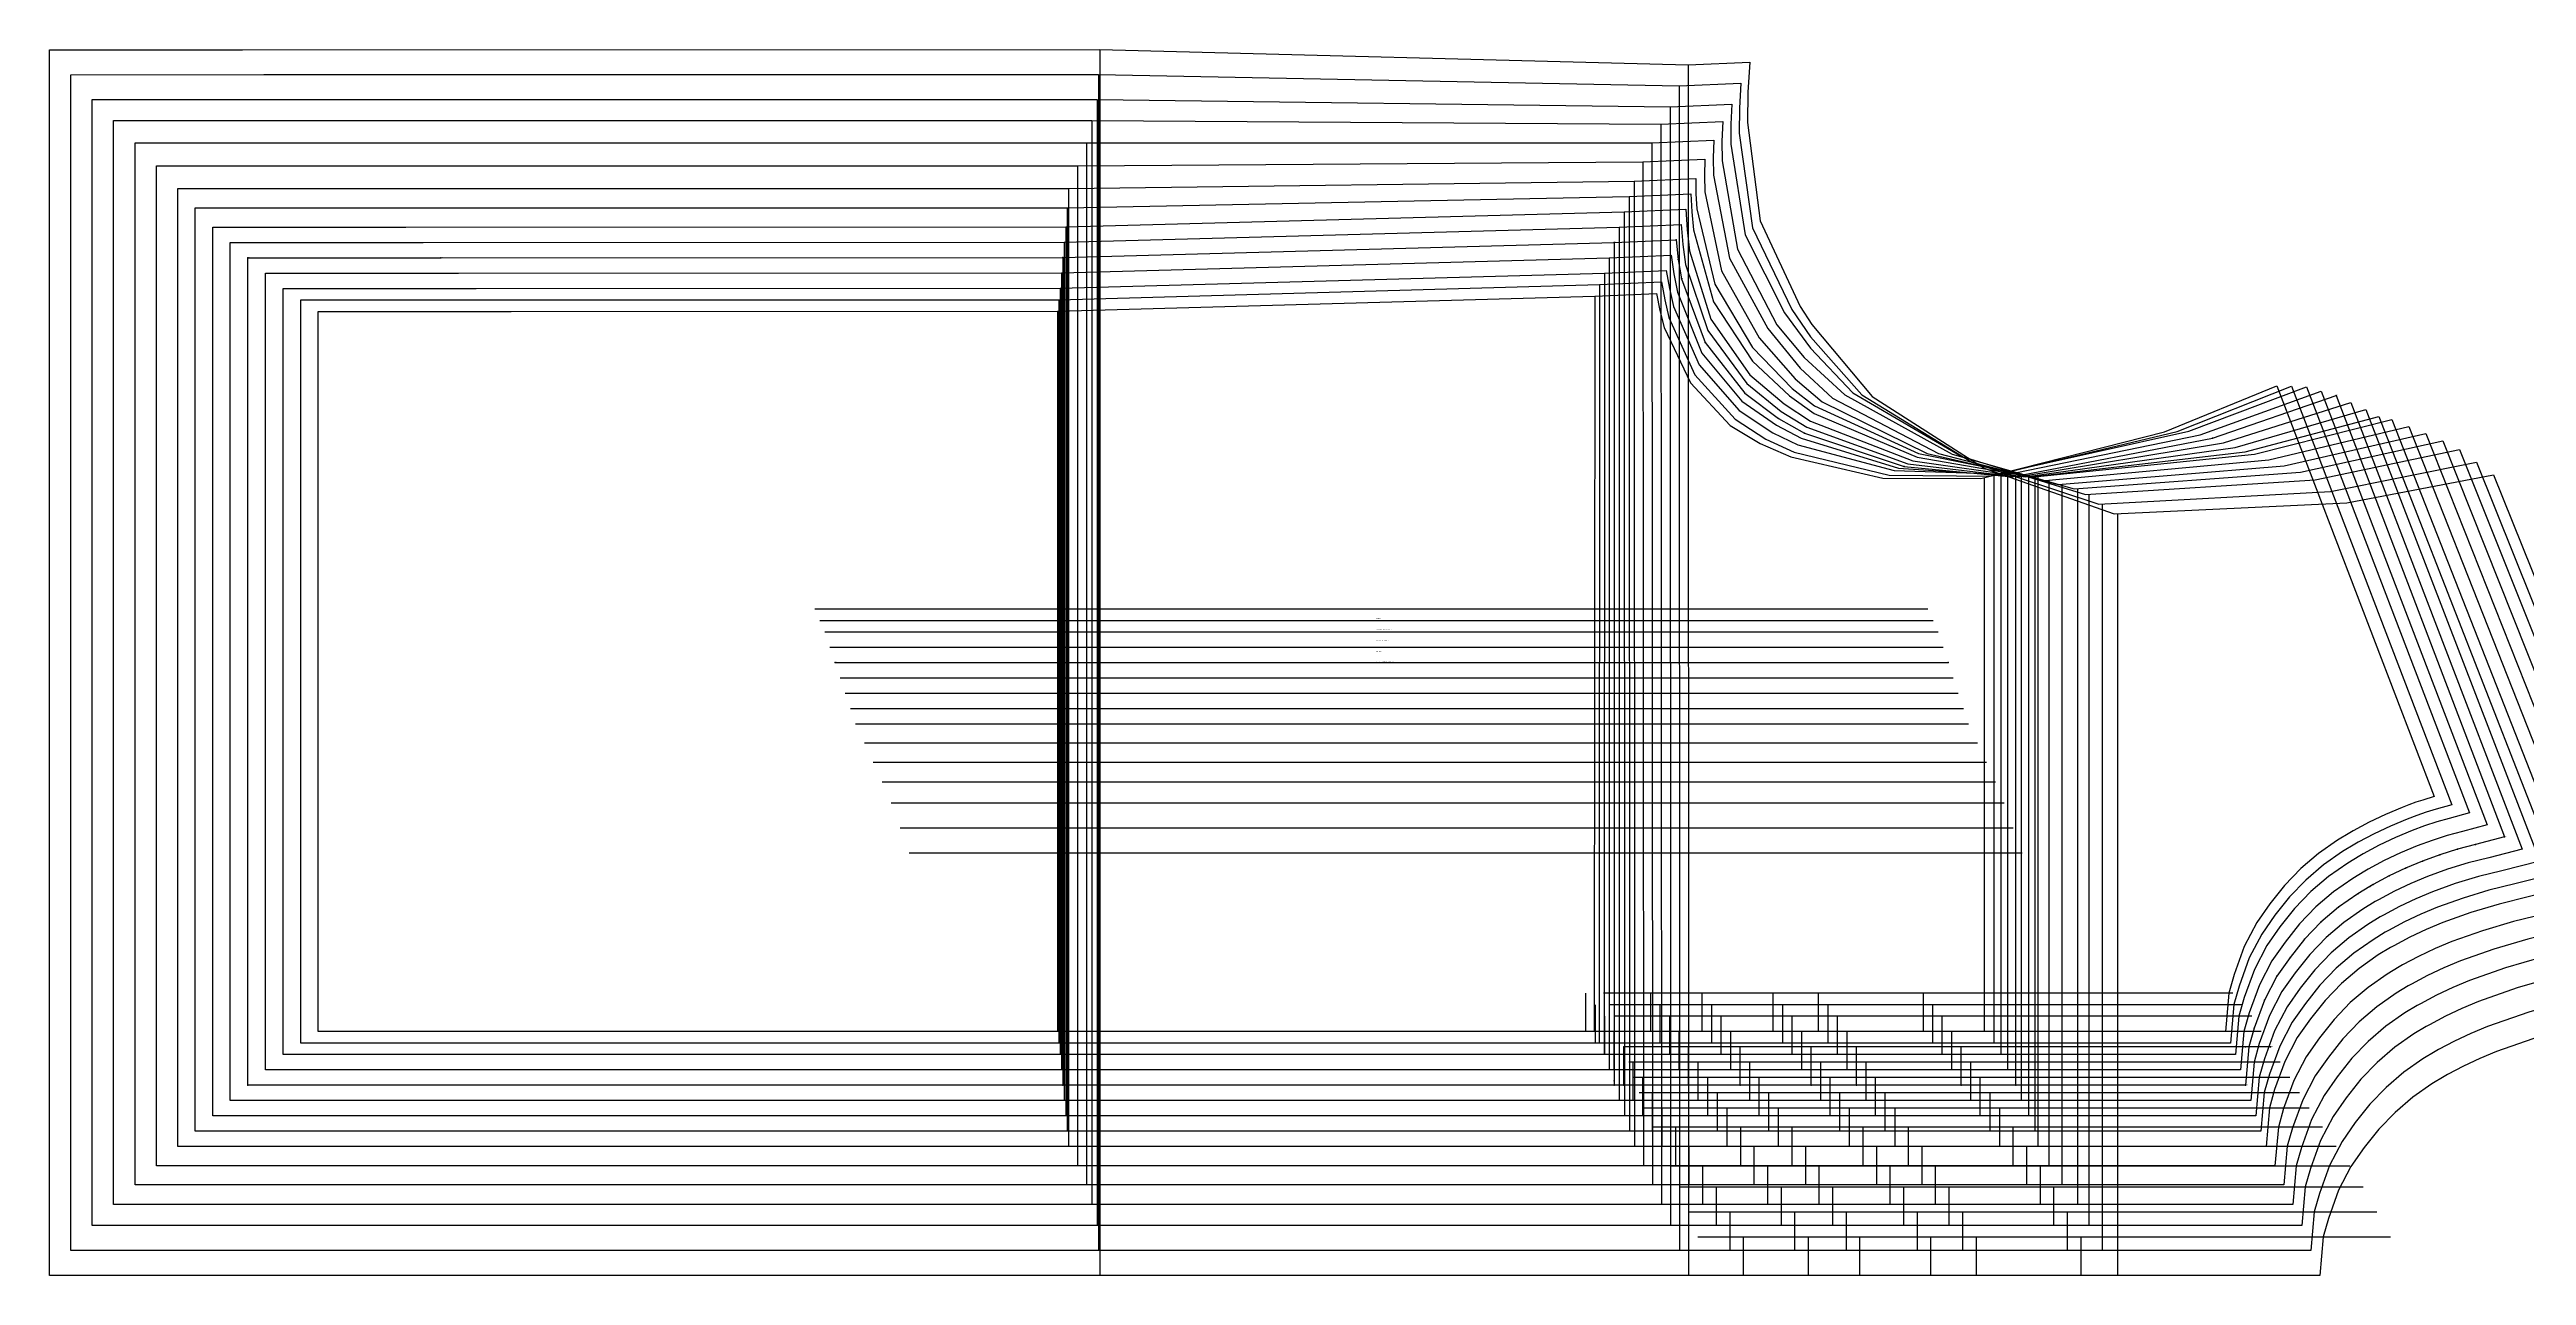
# Model space of a CAD drawing. Extents: x -839 to 1721, y -537 to 682.
# Drawn here: x -839 to -31, y 249 to 649 of the extents above; entities that cross this region are included whole.
import ezdxf

# ---------------------------------------------------------------- set-up
doc = ezdxf.new("R2010")
doc.units = 0

# ---------------------------------------------------------------- blocks, each defined once
blk = doc.blocks.new('GMG1016S19-FR CO 1_42')
at = {"layer": '1'}
for points in [[(-751.5886, 563.1968), (-688.589, 563.207), (-510.2581, 563.2374), (-334.8483, 568.2184), (-314.6502, 569.0718)], [(-314.6502, 569.0718), (-313.5376, 563.4508), (-312.1305, 557.9161), (-303.5656, 539.872), (-290.5989, 526.0112), (-280.7971, 520.0498), (-270.8657, 515.7877), (-240.7793, 508.729), (-208.8007, 508.7138), (-148.8669, 523.87), (-112.1868, 538.9525)], [(-751.5861, 328.1934), (-751.5886, 563.1968)], [(-112.1868, 538.9525), (-60.7797, 404.8608)], [(-60.7797, 404.8608), (-64.4703, 403.7127), (-66.7487, 403.0218), (-68.9992, 402.2141), (-71.2013, 401.2921), (-76.6573, 399.0213), (-76.6573, 399.0213), (-82.004, 396.4941), (-87.2211, 393.7153), (-88.3032, 393.0981), (-92.3011, 390.6927), (-98.5241, 386.3315), (-104.3026, 381.3938), (-109.6265, 375.8845), (-114.4017, 369.8926), (-118.7197, 363.7509), (-122.7735, 355.9683), (-126.1009, 346.8243), (-127.7976, 340.7766), (-128.9025, 328.1934)], [(-128.9025, 328.1934), (-751.5861, 328.1934)]]:
    blk.add_lwpolyline(points, dxfattribs=at)
at = {"layer": '5'}
blk.add_line((-589.4426, 466.1332), (-226.0448, 466.1332), dxfattribs=at)
at = {"layer": '6'}
blk.add_line((-128.9025, 328.1934), (-751.5861, 328.1934), dxfattribs=at)
at = {"layer": '7'}
blk.add_line((-589.4426, 466.1332), (-226.0448, 466.1332), dxfattribs=at)
at = {"layer": '8'}
for p, q in [((-510.2581, 563.2374), (-510.2556, 328.1934)), ((-207.5663, 328.1934), (-207.5663, 508.8179)), ((-337.7362, 328.1934), (-337.7362, 340.7309)), ((-128.9025, 340.7309), (-331.9349, 340.7309)), ((-126.5454, 340.7309), (-316.5501, 340.7309)), ((-316.5501, 328.1934), (-316.5501, 340.7309)), ((-299.7353, 328.1934), (-299.7353, 340.7309)), ((-276.5476, 328.1934), (-276.5476, 340.7309)), ((-261.7369, 328.1934), (-261.7369, 340.7309)), ((-227.551, 328.1934), (-227.551, 340.7309))]:
    blk.add_line(p, q, dxfattribs=at)
blk.add_lwpolyline([(-334.8483, 568.2184), (-335.0514, 329.4609), (-335.0514, 328.1934)], dxfattribs=at)
at = {"layer": '1'}
for s, p in [('SIZE: 42', (-406.1841, 452.1886)), ('Piece Name: GMG1016S19-FR CO 1', (-406.1841, 448.6326))]:
    blk.add_text(s, height=0.25, dxfattribs=at).set_placement(p)
blk = doc.blocks.new('GMG1016S19-FR CO 1_44')
at = {"layer": '1'}
for points in [[(-757.3341, 566.9484), (-694.3344, 566.9585), (-509.8111, 566.989), (-333.2531, 571.97), (-313.055, 572.8234)], [(-757.3315, 324.4419), (-757.3341, 566.9484)], [(-313.055, 572.8234), (-311.9908, 566.989), (-310.6217, 561.241), (-302.1127, 542.5313), (-289.0038, 528.0483), (-278.9962, 521.5382), (-269.7201, 517.2126), (-238.7169, 509.7095), (-205.7096, 509.4656), (-144.7369, 524.0021), (-107.3405, 538.7899)], [(-107.3405, 538.7899), (-55.0342, 402.2167)], [(-55.0342, 402.2167), (-60.1726, 400.7231), (-63.3477, 399.8265), (-66.482, 398.7623), (-69.5554, 397.5431), (-75.0113, 395.2723), (-75.0113, 395.2723), (-80.358, 392.745), (-85.5752, 389.9663), (-86.6572, 389.349), (-90.6552, 386.9411), (-96.8782, 382.5825), (-102.6567, 377.6447), (-107.9805, 372.1329), (-112.7557, 366.1436), (-117.0737, 360.0019), (-121.1276, 352.2193), (-124.455, 343.0753), (-126.1517, 337.0276), (-127.2566, 324.4419)], [(-127.2566, 324.4419), (-757.3315, 324.4419)]]:
    blk.add_lwpolyline(points, dxfattribs=at)
at = {"layer": '5'}
blk.add_line((-587.7967, 462.3842), (-224.3989, 462.3842), dxfattribs=at)
at = {"layer": '6'}
blk.add_line((-127.2566, 324.4419), (-757.3315, 324.4419), dxfattribs=at)
at = {"layer": '7'}
blk.add_line((-587.7967, 462.3842), (-224.3989, 462.3842), dxfattribs=at)
at = {"layer": '8'}
for p, q in [((-509.8111, 566.989), (-509.8085, 324.4419)), ((-204.4751, 324.4419), (-204.4751, 509.5698)), ((-334.64, 324.4419), (-334.64, 336.9793)), ((-127.2566, 336.9793), (-330.289, 336.9793)), ((-123.4491, 336.9793), (-313.4538, 336.9793)), ((-313.4538, 324.4419), (-313.4538, 336.9793)), ((-296.639, 324.4419), (-296.639, 336.9793)), ((-273.4514, 324.4419), (-273.4514, 336.9793)), ((-258.6406, 324.4419), (-258.6406, 336.9793)), ((-224.4548, 324.4419), (-224.4548, 336.9793))]:
    blk.add_line(p, q, dxfattribs=at)
blk.add_lwpolyline([(-333.2531, 571.97), (-333.4055, 325.7474), (-333.4055, 324.4419)], dxfattribs=at)
at = {"layer": '1'}
for s, p in [('SIZE: 44', (-406.1841, 452.1886)), ('Piece Name: GMG1016S19-FR CO 1', (-406.1841, 448.6326))]:
    blk.add_text(s, height=0.25, dxfattribs=at).set_placement(p)
blk = doc.blocks.new('GMG1016S19-FR CO 1_46')
at = {"layer": '1'}
for points in [[(-763.0872, 570.6974), (-700.0875, 570.7076), (-509.3742, 570.7381), (-331.6682, 575.719), (-311.4701, 576.5724)], [(-311.4701, 576.5724), (-310.4693, 570.6618), (-309.1587, 564.8325), (-300.7945, 545.7419), (-287.7059, 530.8778), (-276.6721, 523.5575), (-268.5847, 519.6332), (-237.0811, 511.2411), (-203.3601, 510.2149), (-140.904, 524.1113), (-102.5043, 538.6248)], [(-763.0846, 320.6928), (-763.0872, 570.6974)], [(-102.5043, 538.6248), (-49.2811, 399.5319)], [(-49.2811, 399.5319), (-55.8724, 397.7056), (-59.9466, 396.6083), (-63.9699, 395.3003), (-67.9197, 393.7915), (-73.3756, 391.5207), (-73.3756, 391.5207), (-78.7223, 388.9934), (-83.9394, 386.2147), (-85.0215, 385.5974), (-89.0194, 383.1921), (-95.2424, 378.8309), (-101.0209, 373.8931), (-106.3448, 368.3839), (-111.12, 362.392), (-115.438, 356.2503), (-119.4918, 348.4677), (-122.8192, 339.3237), (-124.5159, 333.276), (-125.6208, 320.6928)], [(-125.6208, 320.6928), (-763.0846, 320.6928)]]:
    blk.add_lwpolyline(points, dxfattribs=at)
at = {"layer": '5'}
blk.add_line((-586.1609, 458.6326), (-222.7631, 458.6326), dxfattribs=at)
at = {"layer": '6'}
blk.add_line((-125.6208, 320.6928), (-763.0846, 320.6928), dxfattribs=at)
at = {"layer": '7'}
blk.add_line((-586.1609, 458.6326), (-222.7631, 458.6326), dxfattribs=at)
at = {"layer": '8'}
for p, q in [((-509.3742, 570.7381), (-509.3716, 320.6928)), ((-202.1256, 320.6928), (-202.1256, 510.3191)), ((-331.5539, 320.6928), (-331.5539, 333.2303)), ((-125.6208, 333.2303), (-328.6532, 333.2303)), ((-120.363, 333.2303), (-310.3677, 333.2303)), ((-310.3677, 320.6928), (-310.3677, 333.2303)), ((-293.5529, 320.6928), (-293.5529, 333.2303)), ((-270.3653, 320.6928), (-270.3653, 333.2303)), ((-255.5545, 320.6928), (-255.5545, 333.2303)), ((-221.3687, 320.6928), (-221.3687, 333.2303))]:
    blk.add_line(p, q, dxfattribs=at)
blk.add_lwpolyline([(-331.6682, 575.719), (-331.7698, 322.039), (-331.7698, 320.6928)], dxfattribs=at)
at = {"layer": '1'}
for s, p in [('SIZE: 46', (-406.1841, 452.1886)), ('Piece Name: GMG1016S19-FR CO 1', (-406.1841, 448.6326))]:
    blk.add_text(s, height=0.25, dxfattribs=at).set_placement(p)
blk = doc.blocks.new('GMG1016S19-FR CO 1_48')
at = {"layer": '1'}
for points in [[(-768.8377, 575.6987), (-705.8381, 575.7063), (-508.9322, 575.7393), (-330.0781, 580.7202), (-309.88, 581.5737)], [(-768.8352, 315.6916), (-768.8377, 575.6987)], [(-309.88, 581.5737), (-309.0292, 575.4624), (-307.8557, 569.4299), (-299.8471, 549.5976), (-286.8677, 533.9563), (-275.5342, 526.0417), (-267.4443, 521.8507), (-235.6155, 512.064), (-201.2392, 509.7171), (-137.155, 522.9632), (-97.663, 537.2126)], [(-97.663, 537.2126), (-43.5306, 395.6127)], [(-43.5306, 395.6127), (-51.5722, 393.4486), (-56.543, 392.1481), (-61.4554, 390.5962), (-66.2788, 388.7928), (-71.7347, 386.522), (-71.7347, 386.522), (-77.0814, 383.9947), (-82.2986, 381.216), (-83.3806, 380.5987), (-87.3786, 378.1908), (-93.6016, 373.8322), (-99.3801, 368.8944), (-104.7039, 363.3826), (-109.4791, 357.3933), (-113.7971, 351.2516), (-117.851, 343.469), (-121.1784, 334.325), (-122.8751, 328.2747), (-123.98, 315.6916)], [(-123.98, 315.6916), (-768.8352, 315.6916)]]:
    blk.add_lwpolyline(points, dxfattribs=at)
at = {"layer": '5'}
blk.add_line((-584.5201, 453.6339), (-221.1223, 453.6339), dxfattribs=at)
at = {"layer": '6'}
blk.add_line((-123.98, 315.6916), (-768.8352, 315.6916), dxfattribs=at)
at = {"layer": '7'}
blk.add_line((-584.5201, 453.6339), (-221.1223, 453.6339), dxfattribs=at)
at = {"layer": '8'}
for p, q in [((-508.9322, 575.7393), (-508.9297, 315.6916)), ((-200.0047, 315.6916), (-200.0047, 509.8187)), ((-328.4627, 315.6916), (-328.4627, 328.229)), ((-123.98, 328.229), (-327.0124, 328.229)), ((-117.2719, 328.229), (-307.2765, 328.229)), ((-307.2765, 315.6916), (-307.2765, 328.229)), ((-290.4617, 315.6916), (-290.4617, 328.229)), ((-267.2741, 315.6916), (-267.2741, 328.229)), ((-252.4633, 315.6916), (-252.4633, 328.229)), ((-218.2775, 315.6916), (-218.2775, 328.229))]:
    blk.add_line(p, q, dxfattribs=at)
blk.add_lwpolyline([(-330.0781, 580.7202), (-330.1289, 317.0911), (-330.1289, 315.6916)], dxfattribs=at)
at = {"layer": '1'}
for s, p in [('SIZE: 48', (-406.1841, 452.1886)), ('Piece Name: GMG1016S19-FR CO 1', (-406.1841, 448.6326))]:
    blk.add_text(s, height=0.25, dxfattribs=at).set_placement(p)
blk = doc.blocks.new('GMG1016S19-FR CO 1_50')
at = {"layer": '1'}
for points in [[(-774.5857, 580.6974), (-711.5887, 580.7075), (-508.4928, 580.738), (-328.4906, 585.719), (-308.2926, 586.5724)], [(-308.2926, 586.5724), (-307.5712, 580.1792), (-306.5171, 573.8521), (-298.7955, 553.0851), (-285.8034, 536.5141), (-274.795, 528.2108), (-266.3064, 523.428), (-233.8604, 512.539), (-198.6027, 509.2167), (-133.2053, 521.8329), (-92.8243, 535.7978)], [(-774.5832, 310.6929), (-774.5857, 580.6974)], [(-92.8243, 535.7978), (-37.7826, 391.696)], [(-37.7826, 391.696), (-47.2745, 389.1941), (-53.1394, 387.693), (-58.9408, 385.8895), (-64.6405, 383.7915), (-70.0939, 381.5208), (-70.0964, 381.5208), (-75.4431, 378.9935), (-80.6603, 376.2147), (-81.7423, 375.5975), (-85.7403, 373.1921), (-91.9633, 368.8309), (-97.7418, 363.8931), (-103.0656, 358.3839), (-107.8408, 352.392), (-112.1563, 346.2503), (-116.2127, 338.4678), (-119.5401, 329.3238), (-121.2368, 323.276), (-122.3392, 310.6929)], [(-122.3392, 310.6929), (-774.5832, 310.6929)]]:
    blk.add_lwpolyline(points, dxfattribs=at)
at = {"layer": '2'}
for p in [(-328.4906, 585.719), (-308.2926, 586.5724), (-308.2926, 586.5724), (-774.5857, 580.6974), (-774.5857, 580.6974), (-508.4928, 580.738), (-508.4928, 580.738), (-92.8243, 535.7978), (-92.8243, 535.7978), (-197.3657, 509.3209), (-582.8818, 448.6326), (-219.4815, 448.6326), (-37.7826, 391.696), (-37.7826, 391.696), (-64.6405, 383.7915), (-85.7403, 373.1921), (-81.7423, 375.5975), (-107.8408, 352.392), (-325.3715, 323.2303), (-325.3715, 323.2303), (-304.1879, 323.2303), (-304.1879, 323.2303), (-287.3731, 323.2303), (-264.1855, 323.2303), (-249.3722, 323.2303), (-215.1863, 323.2303), (-122.3392, 323.2303), (-121.2368, 323.276), (-114.1832, 323.2303), (-774.5832, 310.6929), (-508.4877, 310.6929), (-328.4906, 310.6929), (-325.3715, 310.6929), (-304.1879, 310.6929), (-287.3731, 310.6929), (-264.1855, 310.6929), (-249.3722, 310.6929), (-215.1863, 310.6929), (-197.3657, 310.6929), (-122.3392, 310.6929), (-122.3392, 310.6929)]:
    blk.add_point(p, dxfattribs=at)
at = {"layer": '3'}
for p in [(-328.4906, 585.719), (-711.5887, 580.7075), (-307.5712, 580.1792), (-306.5171, 573.8521), (-298.7955, 553.0851), (-285.8034, 536.5141), (-274.795, 528.2108), (-266.3064, 523.428), (-133.2053, 521.8329), (-233.8604, 512.539), (-198.6027, 509.2167), (-47.2745, 389.1941), (-70.0964, 381.5208), (-70.0939, 381.5208), (-58.9408, 385.8895), (-53.1394, 387.693), (-80.6603, 376.2147), (-75.4431, 378.9935), (-91.9633, 368.8309), (-103.0656, 358.3839), (-97.7418, 363.8931), (-112.1563, 346.2503), (-116.2127, 338.4678), (-119.5401, 329.3238), (-328.4906, 312.1457)]:
    blk.add_point(p, dxfattribs=at)
at = {"layer": '4'}
for p in [(-711.5887, 580.7075, -3.998), (-274.795, 528.2108, -3.998), (-70.0939, 381.5208, -3.998), (-774.5832, 310.6929, -3.998), (-122.3392, 310.6929, -3.998), (-122.3392, 310.6929, -3.998)]:
    blk.add_point(p, dxfattribs=at)
at = {"layer": '5'}
blk.add_line((-582.8818, 448.6326), (-219.4815, 448.6326), dxfattribs=at)
at = {"layer": '6'}
blk.add_line((-122.3392, 310.6929), (-774.5832, 310.6929), dxfattribs=at)
at = {"layer": '7'}
blk.add_line((-582.8818, 448.6326), (-219.4815, 448.6326), dxfattribs=at)
at = {"layer": '8'}
for p, q in [((-508.4928, 580.738), (-508.4877, 310.6929)), ((-197.3657, 310.6929), (-197.3657, 509.3209)), ((-122.3392, 323.2303), (-325.3715, 323.2303)), ((-325.3715, 310.6929), (-325.3715, 323.2303)), ((-114.1832, 323.2303), (-304.1879, 323.2303)), ((-304.1879, 310.6929), (-304.1879, 323.2303)), ((-287.3731, 310.6929), (-287.3731, 323.2303)), ((-264.1855, 310.6929), (-264.1855, 323.2303)), ((-249.3722, 310.6929), (-249.3722, 323.2303)), ((-215.1863, 310.6929), (-215.1863, 323.2303))]:
    blk.add_line(p, q, dxfattribs=at)
blk.add_lwpolyline([(-328.4906, 585.719), (-328.4906, 312.1457), (-328.4906, 310.6929)], dxfattribs=at)
at = {"layer": '1'}
for s, p in [('SIZE: 50', (-406.1841, 462.8566)), ('ANNOTATION: 1XFABRIC', (-406.1841, 455.7446)), ('CATEGORY: FRONT HALF CO', (-406.1841, 459.3006)), ('Quantity: 0', (-406.1841, 452.1886)), ('Piece Name: GMG1016S19-FR CO 1', (-406.1841, 448.6326))]:
    blk.add_text(s, height=0.25, dxfattribs=at).set_placement(p)
at = {"layer": '2'}
for s, p in [('# 5', (-328.4906, 585.719)), ('# 5', (-308.2926, 586.5724)), ('# 5', (-308.2926, 586.5724)), ('# 2', (-774.5857, 580.6974)), ('# 2', (-774.5857, 580.6974)), ('# 4', (-508.4928, 580.738)), ('# 4', (-508.4928, 580.738)), ('# 11', (-92.8243, 535.7978)), ('# 11', (-92.8243, 535.7978)), ('# 22', (-197.3657, 509.3209)), ('# 19', (-582.8818, 448.6326)), ('# 12', (-37.7826, 391.696)), ('# 12', (-37.7826, 391.696)), ('# 13', (-64.6405, 383.7915)), ('# 16', (-85.7403, 373.1921)), ('# 15', (-81.7423, 375.5975)), ('# 17', (-107.8408, 352.392)), ('# 23', (-325.3715, 323.2303)), ('# 24', (-304.1879, 323.2303)), ('# 23', (-304.1879, 323.2303)), ('# 23', (-287.3731, 323.2303)), ('# 23', (-264.1855, 323.2303)), ('# 23', (-249.3722, 323.2303)), ('# 23', (-215.1863, 323.2303)), ('# 18', (-121.2368, 323.276)), ('# 23', (-114.1832, 323.2303)), ('# 1', (-774.5832, 310.6929)), ('# 20', (-508.4877, 310.6929)), ('# 19', (-328.4906, 310.6929)), ('# 23', (-325.3715, 310.6929)), ('# 23', (-304.1879, 310.6929)), ('# 23', (-287.3731, 310.6929)), ('# 23', (-264.1855, 310.6929)), ('# 23', (-249.3722, 310.6929)), ('# 23', (-215.1863, 310.6929)), ('# 21', (-197.3657, 310.6929)), ('# 18', (-122.3392, 310.6929)), ('# 18', (-122.3392, 310.6929))]:
    blk.add_text(s, height=0.25, dxfattribs=at).set_placement(p)
at = {"layer": '3'}
for s, p in [('# 5', (-328.4906, 585.719)), ('# 3', (-711.5887, 580.7075)), ('# 6', (-306.5171, 573.8521)), ('# 7', (-285.8034, 536.5141)), ('# 8', (-274.795, 528.2108)), ('# 9', (-266.3064, 523.428)), ('# 10', (-198.6027, 509.2167)), ('# 14', (-70.0939, 381.5208))]:
    blk.add_text(s, height=0.25, dxfattribs=at).set_placement(p)
at = {"layer": '8'}
for p in [(-328.4906, 585.719), (-508.4928, 580.738), (-122.3392, 323.2303), (-114.1832, 323.2303), (-325.3715, 310.6929), (-304.1879, 310.6929), (-287.3731, 310.6929), (-264.1855, 310.6929), (-249.3722, 310.6929), (-215.1863, 310.6929), (-197.3657, 310.6929)]:
    blk.add_text('NM', height=0.25, dxfattribs=at).set_placement(p)
blk = doc.blocks.new('GMG1016S19-FR CO 1_52')
at = {"layer": '1'}
for points in [[(-780.3109, 585.6987), (-717.3138, 585.7063), (-508.0229, 585.7393), (-326.8727, 590.7202), (-306.6746, 591.5737)], [(-306.6746, 591.5737), (-306.1285, 585.0052), (-305.2344, 578.4952), (-297.942, 557.0144), (-285.1328, 539.6713), (-273.934, 530.5553), (-265.5596, 525.4295), (-232.6717, 513.4915), (-196.718, 509.2192), (-129.5807, 520.3292), (-87.9552, 533.4991)], [(-780.3084, 305.6941), (-780.3109, 585.6987)], [(-87.9552, 533.4991), (-32.0549, 387.7666)], [(-32.0549, 387.7666), (-42.9819, 384.9294), (-49.7332, 383.2276), (-56.4109, 381.1804), (-62.9717, 378.7928), (-68.4277, 376.522), (-68.4277, 376.522), (-73.7743, 373.9947), (-78.9915, 371.216), (-80.0735, 370.5988), (-84.0715, 368.1934), (-90.2945, 363.8322), (-96.073, 358.8944), (-101.3969, 353.3852), (-106.1721, 347.3933), (-110.4901, 341.2516), (-114.5439, 333.469), (-117.8713, 324.325), (-119.568, 318.2773), (-120.6729, 305.6941)], [(-120.6729, 305.6941), (-780.3084, 305.6941)]]:
    blk.add_lwpolyline(points, dxfattribs=at)
at = {"layer": '5'}
blk.add_line((-581.213, 443.6339), (-217.8152, 443.6339), dxfattribs=at)
at = {"layer": '6'}
blk.add_line((-120.6729, 305.6941), (-780.3084, 305.6941), dxfattribs=at)
at = {"layer": '7'}
blk.add_line((-581.213, 443.6339), (-217.8152, 443.6339), dxfattribs=at)
at = {"layer": '8'}
for p, q in [((-508.0229, 585.7393), (-508.0204, 305.6941)), ((-195.4835, 305.6941), (-195.4835, 509.3234)), ((-120.6729, 318.229), (-323.7053, 318.229)), ((-322.2549, 305.6941), (-322.2549, 318.229)), ((-111.0641, 318.229), (-301.0688, 318.229)), ((-301.0688, 305.6941), (-301.0688, 318.229)), ((-284.254, 305.6941), (-284.254, 318.229)), ((-261.0663, 305.6941), (-261.0663, 318.229)), ((-246.2556, 305.6941), (-246.2556, 318.229)), ((-212.0697, 305.6941), (-212.0697, 318.229))]:
    blk.add_line(p, q, dxfattribs=at)
blk.add_lwpolyline([(-326.8727, 590.7202), (-326.8244, 307.1953), (-326.8218, 305.6941)], dxfattribs=at)
at = {"layer": '1'}
for s, p in [('SIZE: 52', (-406.1816, 452.1886)), ('Piece Name: GMG1016S19-FR CO 1', (-406.1816, 448.6326))]:
    blk.add_text(s, height=0.25, dxfattribs=at).set_placement(p)
blk = doc.blocks.new('GMG1016S19-FR CO 1_54')
at = {"layer": '1'}
for points in [[(-786.0361, 590.6974), (-723.039, 590.7075), (-507.5581, 590.738), (-325.2598, 595.7189), (-305.0617, 596.5724)], [(-786.0335, 300.6929), (-786.0361, 590.6974)], [(-305.0617, 596.5724), (-304.6603, 589.7652), (-303.8958, 583.0139), (-296.9311, 560.7076), (-284.1803, 542.5288), (-273.0374, 533.0064), (-264.381, 527.4285), (-231.0283, 514.4415), (-194.3609, 509.2192), (-125.7732, 518.8408), (-83.0911, 531.1979)], [(-83.0911, 531.1979), (-26.3322, 383.8347)], [(-26.3322, 383.8347), (-38.6919, 380.6622), (-46.3297, 378.7623), (-53.8836, 376.4687), (-61.308, 373.7915), (-66.7614, 371.5208), (-66.7639, 371.5208), (-72.1107, 368.9935), (-77.3278, 366.2147), (-78.4099, 365.5975), (-82.4078, 363.1921), (-88.6308, 358.8309), (-94.4093, 353.8932), (-99.7331, 348.3839), (-104.5083, 342.392), (-108.8238, 336.2503), (-112.8802, 328.4678), (-116.2076, 319.3238), (-117.9043, 313.276), (-119.0067, 300.6929)], [(-119.0067, 300.6929), (-786.0335, 300.6929)]]:
    blk.add_lwpolyline(points, dxfattribs=at)
at = {"layer": '5'}
blk.add_line((-579.5493, 438.6327), (-216.149, 438.6327), dxfattribs=at)
at = {"layer": '6'}
blk.add_line((-119.0067, 300.6929), (-786.0335, 300.6929), dxfattribs=at)
at = {"layer": '7'}
blk.add_line((-579.5493, 438.6327), (-216.149, 438.6327), dxfattribs=at)
at = {"layer": '8'}
for p, q in [((-507.5581, 590.738), (-507.553, 300.6929)), ((-193.1264, 300.6929), (-193.1264, 509.3234)), ((-119.0067, 313.2303), (-322.0416, 313.2303)), ((-319.1384, 300.6929), (-319.1384, 313.2303)), ((-107.9501, 313.2303), (-297.9547, 313.2303)), ((-297.9547, 300.6929), (-297.9547, 313.2303)), ((-281.14, 300.6929), (-281.14, 313.2303)), ((-257.9523, 300.6929), (-257.9523, 313.2303)), ((-243.139, 300.6929), (-243.139, 313.2303)), ((-208.9531, 300.6929), (-208.9531, 313.2303))]:
    blk.add_line(p, q, dxfattribs=at)
blk.add_lwpolyline([(-325.2598, 595.7189), (-325.1607, 302.2499), (-325.1581, 300.6929)], dxfattribs=at)
at = {"layer": '1'}
for s, p in [('SIZE: 54', (-406.1841, 452.1886)), ('Piece Name: GMG1016S19-FR CO 1', (-406.1841, 448.6326))]:
    blk.add_text(s, height=0.25, dxfattribs=at).set_placement(p)
blk = doc.blocks.new('GMG1016S19-FR CO 1_56')
at = {"layer": '1'}
for points in [[(-791.7587, 596.9483), (-728.7591, 596.9559), (-507.0882, 596.989), (-323.6418, 600.7202), (-303.4437, 601.5737)], [(-303.4437, 601.5737), (-303.1592, 595.6605), (-302.5623, 589.7906), (-296.0345, 566.3007), (-283.3421, 546.923), (-271.3, 535.6759), (-263.1847, 529.9304), (-229.5627, 515.6632), (-192.3212, 509.2218), (-122.4509, 517.365), (-78.8213, 528.8992)], [(-791.7562, 295.6941), (-791.7587, 596.9483)], [(-78.8213, 528.8992), (-20.6096, 379.9053)], [(-20.6096, 379.9053), (-34.4018, 376.4001), (-42.9235, 374.2995), (-51.3512, 371.7595), (-59.6392, 368.7928), (-65.0952, 366.522), (-65.0952, 366.522), (-70.4419, 363.9948), (-75.659, 361.216), (-76.7411, 360.5988), (-80.739, 358.1934), (-86.962, 353.8322), (-92.7405, 348.8945), (-98.0644, 343.3852), (-102.8396, 337.3933), (-107.1576, 331.2516), (-111.2114, 323.469), (-114.5388, 314.325), (-116.2355, 308.2773), (-117.3404, 295.6941)], [(-117.3404, 295.6941), (-791.7562, 295.6941)]]:
    blk.add_lwpolyline(points, dxfattribs=at)
at = {"layer": '5'}
blk.add_line((-577.8805, 433.6339), (-214.4827, 433.6339), dxfattribs=at)
at = {"layer": '6'}
blk.add_line((-117.3404, 295.6941), (-791.7562, 295.6941), dxfattribs=at)
at = {"layer": '7'}
blk.add_line((-577.8805, 433.6339), (-214.4827, 433.6339), dxfattribs=at)
at = {"layer": '8'}
for p, q in [((-507.0882, 596.989), (-507.0856, 295.6941)), ((-191.0868, 295.6941), (-191.0868, 509.3259)), ((-117.3404, 308.2316), (-320.3728, 308.2316)), ((-315.971, 295.6941), (-315.971, 308.2316)), ((-104.7801, 308.2316), (-296.3368, 308.2316)), ((-294.7848, 295.6941), (-294.7848, 308.2316)), ((-277.97, 295.6941), (-277.97, 308.2316)), ((-254.7824, 295.6941), (-254.7824, 308.2316)), ((-239.9716, 295.6941), (-239.9716, 308.2316)), ((-205.7858, 295.6941), (-205.7858, 308.2316))]:
    blk.add_line(p, q, dxfattribs=at)
blk.add_lwpolyline([(-323.6418, 600.7202), (-323.4919, 297.3045), (-323.4894, 295.6941)], dxfattribs=at)
at = {"layer": '1'}
for s, p in [('SIZE: 56', (-406.1841, 452.1886)), ('Piece Name: GMG1016S19-FR CO 1', (-406.1841, 448.6326))]:
    blk.add_text(s, height=0.25, dxfattribs=at).set_placement(p)
blk = doc.blocks.new('GMG1016S19-FR CO 1_58')
at = {"layer": '1'}
for points in [[(-797.4813, 603.2475), (-734.4817, 603.2551), (-506.6183, 603.2881), (-322.0238, 605.7189), (-301.8257, 606.5724)], [(-301.8257, 606.5724), (-301.7876, 601.5965), (-301.4853, 596.646), (-295.6865, 572.0436), (-283.3294, 551.4467), (-270.3856, 538.0864), (-263.111, 532.4298), (-229.1741, 516.8824), (-191.3129, 509.2218), (-119.4893, 516.6437), (-74.5516, 527.8984)], [(-797.4788, 290.6929), (-797.4813, 603.2475)], [(-74.5516, 527.8984), (-14.887, 375.9734)], [(-14.887, 375.9734), (-30.1092, 372.1329), (-39.5174, 369.8317), (-48.8214, 367.0478), (-57.9705, 363.7915), (-63.4264, 361.5208), (-63.4264, 361.5208), (-68.7731, 358.9935), (-73.9903, 356.2147), (-75.0723, 355.5975), (-79.0703, 353.1921), (-85.2933, 348.8309), (-91.0717, 343.8932), (-96.3956, 338.3839), (-101.1708, 332.3921), (-105.4888, 326.2504), (-109.5426, 318.4678), (-112.87, 309.3238), (-114.5668, 303.2761), (-115.6717, 290.6929)], [(-115.6717, 290.6929), (-797.4788, 290.6929)]]:
    blk.add_lwpolyline(points, dxfattribs=at)
at = {"layer": '5'}
blk.add_line((-576.2118, 428.6327), (-212.814, 428.6327), dxfattribs=at)
at = {"layer": '6'}
blk.add_line((-115.6717, 290.6929), (-797.4788, 290.6929), dxfattribs=at)
at = {"layer": '7'}
blk.add_line((-576.2118, 428.6327), (-212.814, 428.6327), dxfattribs=at)
at = {"layer": '8'}
for p, q in [((-506.6183, 603.2881), (-506.6157, 290.6929)), ((-190.0784, 290.6929), (-190.0784, 509.3259)), ((-115.6717, 303.2303), (-318.704, 303.2303)), ((-312.801, 290.6929), (-312.801, 303.2303)), ((-101.6102, 303.2303), (-294.7188, 303.2303)), ((-291.6149, 290.6929), (-291.6149, 303.2303)), ((-274.8001, 290.6929), (-274.8001, 303.2303)), ((-251.6125, 290.6929), (-251.6125, 303.2303)), ((-236.8017, 290.6929), (-236.8017, 303.2303)), ((-202.6158, 290.6929), (-202.6158, 303.2303))]:
    blk.add_line(p, q, dxfattribs=at)
blk.add_lwpolyline([(-322.0238, 605.7189), (-321.8231, 292.3566), (-321.8206, 290.6929)], dxfattribs=at)
at = {"layer": '1'}
for s, p in [('SIZE: 58', (-406.1841, 452.1886)), ('Piece Name: GMG1016S19-FR CO 1', (-406.1841, 448.6326))]:
    blk.add_text(s, height=0.25, dxfattribs=at).set_placement(p)
blk = doc.blocks.new('GMG1016S19-FR CO 1_60')
at = {"layer": '1'}
for points in [[(-804.4511, 610.6999), (-741.454, 610.7075), (-503.7024, 610.7405), (-319.1053, 611.9699), (-298.9072, 612.8233)], [(-804.4485, 284.442), (-804.4511, 610.6999)], [(-298.9072, 612.8233), (-299.0317, 607.4919), (-298.8641, 602.1756), (-293.5047, 576.3819), (-281.1984, 554.5837), (-269.4204, 541.2258), (-260.6193, 533.682), (-226.2937, 516.8418), (-187.7416, 507.9747), (-114.7649, 514.7209), (-69.0322, 525.6505)], [(-69.0322, 525.6505), (-7.9172, 370.7943)], [(-7.9172, 370.7943), (-24.5695, 366.6211), (-34.8641, 364.1167), (-45.0444, 361.089), (-55.052, 357.5432), (-60.5079, 355.2724), (-60.5079, 355.2724), (-65.8546, 352.7451), (-71.0718, 349.9663), (-72.1538, 349.3491), (-76.1518, 346.9437), (-82.3748, 342.5826), (-88.1533, 337.6448), (-93.4797, 332.133), (-98.2523, 326.1437), (-102.5703, 320.002), (-106.6242, 312.2194), (-109.9516, 303.0754), (-111.6483, 297.0251), (-112.7532, 284.442)], [(-112.7532, 284.442), (-804.4485, 284.442)]]:
    blk.add_lwpolyline(points, dxfattribs=at)
at = {"layer": '5'}
blk.add_line((-573.2933, 422.3843), (-209.8955, 422.3843), dxfattribs=at)
at = {"layer": '6'}
blk.add_line((-112.7532, 284.442), (-804.4485, 284.442), dxfattribs=at)
at = {"layer": '7'}
blk.add_line((-573.2933, 422.3843), (-209.8955, 422.3843), dxfattribs=at)
at = {"layer": '8'}
for p, q in [((-503.7024, 610.7405), (-503.6973, 284.442)), ((-186.5072, 284.442), (-186.5072, 508.0788)), ((-112.7532, 296.9794), (-315.7856, 296.9794)), ((-308.3814, 284.442), (-308.3814, 296.9794)), ((-97.1932, 296.9794), (-291.8029, 296.9794)), ((-287.1953, 284.442), (-287.1953, 296.9794)), ((-270.3831, 284.442), (-270.3831, 296.9794)), ((-247.1954, 284.442), (-247.1954, 296.9794)), ((-232.3821, 284.442), (-232.3821, 296.9794)), ((-198.1962, 284.442), (-198.1962, 296.9794))]:
    blk.add_line(p, q, dxfattribs=at)
blk.add_lwpolyline([(-319.1053, 611.9699), (-318.9047, 286.1717), (-318.9047, 284.442)], dxfattribs=at)
at = {"layer": '1'}
for s, p in [('SIZE: 60', (-406.1841, 452.1886)), ('Piece Name: GMG1016S19-FR CO 1', (-406.1841, 448.6326))]:
    blk.add_text(s, height=0.25, dxfattribs=at).set_placement(p)
blk = doc.blocks.new('GMG1016S19-FR CO 1_62')
at = {"layer": '1'}
for points in [[(-811.4234, 618.1497), (-748.4238, 618.1573), (-500.7814, 618.1903), (-316.1869, 618.2183), (-295.9888, 619.0717)], [(-811.4208, 278.1936), (-811.4234, 618.1497)], [(-295.9888, 619.0717), (-296.1615, 613.3364), (-296.0294, 607.6214), (-290.8682, 580.5729), (-278.3841, 557.5758), (-267.8024, 544.6776), (-257.1979, 534.9317), (-222.6082, 516.8189), (-183.4871, 506.725), (-109.7712, 512.8184), (-63.5127, 523.4001)], [(-63.5127, 523.4001), (-0.9449, 365.6127)], [(-0.9449, 365.6127), (-19.0297, 361.1042), (-30.2057, 358.4042), (-41.2598, 355.1276), (-52.1335, 351.2922), (-57.5895, 349.0215), (-57.5895, 349.0215), (-62.9362, 346.4941), (-68.1533, 343.7154), (-69.2354, 343.0982), (-73.2333, 340.6928), (-79.4563, 336.3316), (-85.2348, 331.3938), (-90.5587, 325.8846), (-95.3339, 319.8927), (-99.6519, 313.751), (-103.7057, 305.9685), (-107.0331, 296.8245), (-108.7298, 290.7767), (-109.8347, 278.1936)], [(-109.8347, 278.1936), (-811.4208, 278.1936)]]:
    blk.add_lwpolyline(points, dxfattribs=at)
at = {"layer": '5'}
blk.add_line((-570.3748, 416.1333), (-206.977, 416.1333), dxfattribs=at)
at = {"layer": '6'}
blk.add_line((-109.8347, 278.1936), (-811.4208, 278.1936), dxfattribs=at)
at = {"layer": '7'}
blk.add_line((-570.3748, 416.1333), (-206.977, 416.1333), dxfattribs=at)
at = {"layer": '8'}
for p, q in [((-500.7814, 618.1903), (-500.7788, 278.1936)), ((-182.2527, 278.1936), (-182.2527, 506.8291)), ((-109.8347, 290.731), (-312.8671, 290.731)), ((-303.9619, 278.1936), (-303.9619, 290.731)), ((-92.771, 290.731), (-288.8819, 290.731)), ((-282.7757, 278.1936), (-282.7757, 290.731)), ((-265.9609, 278.1936), (-265.9609, 290.731)), ((-242.7732, 278.1936), (-242.7732, 290.731)), ((-227.9625, 278.1936), (-227.9625, 290.731)), ((-193.7766, 278.1936), (-193.7766, 290.731))]:
    blk.add_line(p, q, dxfattribs=at)
blk.add_lwpolyline([(-316.1869, 618.2183), (-315.9862, 279.9893), (-315.9837, 278.1936)], dxfattribs=at)
at = {"layer": '1'}
for s, p in [('SIZE: 62', (-406.1841, 452.1886)), ('Piece Name: GMG1016S19-FR CO 1', (-406.1841, 448.6326))]:
    blk.add_text(s, height=0.25, dxfattribs=at).set_placement(p)
blk = doc.blocks.new('GMG1016S19-FR CO 1_64')
at = {"layer": '1'}
for points in [[(-818.4008, 625.442), (-755.4011, 625.4497), (-499.0542, 625.4827), (-313.21, 624.3092), (-293.0119, 625.1626)], [(-818.3982, 271.7851), (-818.4008, 625.442)], [(-293.0119, 625.1626), (-293.3116, 618.739), (-293.2684, 612.3306), (-288.2494, 583.5041), (-275.3792, 558.8585), (-266.4715, 548.1575), (-253.2177, 536.0239), (-218.1937, 516.6132), (-178.3284, 505.3178), (-104.422, 510.789), (-57.9857, 520.9922)], [(-57.9857, 520.9922), (6.0325, 360.2711)], [(6.0325, 360.2711), (-13.4824, 355.4299), (-25.5448, 352.5292), (-37.4727, 349.0088), (-49.2075, 344.8838), (-54.6634, 342.613), (-54.6634, 342.613), (-60.0101, 340.0857), (-65.2272, 337.307), (-66.3093, 336.6898), (-70.3072, 334.2844), (-76.5302, 329.9232), (-82.3088, 324.9854), (-87.6326, 319.4762), (-92.4078, 313.4843), (-96.7258, 307.3426), (-100.7796, 299.56), (-104.107, 290.416), (-105.8037, 284.3683), (-106.9086, 271.7851)], [(-106.9086, 271.7851), (-818.3982, 271.7851)]]:
    blk.add_lwpolyline(points, dxfattribs=at)
at = {"layer": '5'}
blk.add_line((-567.4488, 409.7249), (-204.051, 409.7249), dxfattribs=at)
at = {"layer": '6'}
blk.add_line((-106.9086, 271.7851), (-818.3982, 271.7851), dxfattribs=at)
at = {"layer": '7'}
blk.add_line((-567.4488, 409.7249), (-204.051, 409.7249), dxfattribs=at)
at = {"layer": '8'}
for p, q in [((-499.0542, 625.4827), (-499.0516, 271.7851)), ((-177.0939, 271.7851), (-177.0939, 505.4219)), ((-106.9086, 284.3226), (-309.941, 284.3226)), ((-299.5346, 271.7851), (-299.5346, 284.3226)), ((-88.3438, 284.3226), (-285.905, 284.3226)), ((-278.3485, 271.7851), (-278.3485, 284.3226)), ((-261.5337, 271.7851), (-261.5337, 284.3226)), ((-238.346, 271.7851), (-238.346, 284.3226)), ((-223.5353, 271.7851), (-223.5353, 284.3226)), ((-189.3494, 271.7851), (-189.3494, 284.3226))]:
    blk.add_line(p, q, dxfattribs=at)
blk.add_lwpolyline([(-313.21, 624.3092), (-313.0601, 273.647), (-313.0576, 271.7851)], dxfattribs=at)
at = {"layer": '1'}
for s, p in [('SIZE: 64', (-406.1841, 452.1886)), ('Piece Name: GMG1016S19-FR CO 1', (-406.1841, 448.6326))]:
    blk.add_text(s, height=0.25, dxfattribs=at).set_placement(p)
blk = doc.blocks.new('GMG1016S19-FR CO 1_66')
at = {"layer": '1'}
for points in [[(-825.3781, 632.2924), (-762.3785, 632.3), (-497.327, 632.333), (-310.2331, 629.9582), (-290.035, 630.8116)], [(-825.3756, 264.9348), (-825.3781, 632.2924)], [(-290.035, 630.8116), (-290.3729, 624.2711), (-290.3627, 617.7458), (-285.684, 588.1421), (-272.8977, 562.6964), (-264.4217, 551.1546), (-250.5456, 536.6741), (-215.1635, 515.9782), (-174.6327, 503.4687), (-99.6443, 508.2668), (-52.4587, 518.1423)], [(-52.4587, 518.1423), (13.0099, 354.4875)], [(13.0099, 354.4875), (-7.935, 349.311), (-20.8814, 346.2122), (-33.6855, 342.4479), (-46.2814, 338.0334), (-51.7373, 335.7627), (-51.7373, 335.7627), (-57.084, 333.2353), (-62.3012, 330.4566), (-63.3832, 329.8394), (-67.3812, 327.434), (-73.6042, 323.0728), (-79.3827, 318.135), (-84.7065, 312.6258), (-89.4817, 306.6339), (-93.7997, 300.4922), (-97.8535, 292.7097), (-101.181, 283.5657), (-102.8777, 277.5179), (-103.9826, 264.9348)], [(-103.9826, 264.9348), (-825.3756, 264.9348)]]:
    blk.add_lwpolyline(points, dxfattribs=at)
at = {"layer": '5'}
blk.add_line((-564.5227, 402.8745), (-201.1249, 402.8745), dxfattribs=at)
at = {"layer": '6'}
blk.add_line((-103.9826, 264.9348), (-825.3756, 264.9348), dxfattribs=at)
at = {"layer": '7'}
blk.add_line((-564.5227, 402.8745), (-201.1249, 402.8745), dxfattribs=at)
at = {"layer": '8'}
for p, q in [((-497.327, 632.333), (-497.3244, 264.9348)), ((-173.3982, 264.9348), (-173.3982, 503.5728)), ((-103.9826, 277.4722), (-307.0149, 277.4722)), ((-295.1074, 264.9348), (-295.1074, 277.4722)), ((-83.9166, 277.4722), (-282.9281, 277.4722)), ((-273.9213, 264.9348), (-273.9213, 277.4722)), ((-257.1065, 264.9348), (-257.1065, 277.4722)), ((-233.9188, 264.9348), (-233.9188, 277.4722)), ((-219.1081, 264.9348), (-219.1081, 277.4722)), ((-184.9222, 264.9348), (-184.9222, 277.4722))]:
    blk.add_line(p, q, dxfattribs=at)
blk.add_lwpolyline([(-310.2331, 629.9582), (-310.1341, 266.8626), (-310.1315, 264.9348)], dxfattribs=at)
at = {"layer": '1'}
for s, p in [('SIZE: 66', (-406.1841, 452.1886)), ('Piece Name: GMG1016S19-FR CO 1', (-406.1841, 448.6326))]:
    blk.add_text(s, height=0.25, dxfattribs=at).set_placement(p)
blk = doc.blocks.new('GMG1016S19-FR CO 1_68')
at = {"layer": '1'}
for points in [[(-832.353, 640.4407), (-769.3559, 640.4484), (-496.8977, 640.4814), (-307.307, 636.8085), (-287.1089, 637.662)], [(-832.3504, 256.7839), (-832.353, 640.4407)], [(-287.1089, 637.662), (-287.6119, 629.4984), (-287.6779, 621.3475), (-283.3269, 590.5018), (-270.4796, 563.8343), (-264.4268, 554.9418), (-247.6424, 536.0239), (-211.676, 514.0148), (-170.2461, 500.3191), (-94.5973, 504.4694), (-46.9291, 513.9919)], [(-46.9291, 513.9919), (19.9848, 347.4035)], [(19.9848, 347.4035), (-2.3902, 341.8942), (-16.2205, 338.5973), (-29.8984, 334.5866), (-43.3528, 329.8825), (-48.8087, 327.6118), (-48.8087, 327.6118), (-54.1554, 325.0845), (-59.3751, 322.3057), (-60.4571, 321.6885), (-64.4526, 319.2831), (-70.6781, 314.9219), (-76.454, 309.9842), (-81.7804, 304.4749), (-86.5531, 298.4831), (-90.8711, 292.3413), (-94.9249, 284.5588), (-98.2523, 275.4148), (-99.9516, 269.3671), (-101.054, 256.7839)], [(-101.054, 256.7839), (-832.3504, 256.7839)]]:
    blk.add_lwpolyline(points, dxfattribs=at)
at = {"layer": '5'}
blk.add_line((-561.5941, 394.7237), (-198.1962, 394.7237), dxfattribs=at)
at = {"layer": '6'}
blk.add_line((-101.054, 256.7839), (-832.3504, 256.7839), dxfattribs=at)
at = {"layer": '7'}
blk.add_line((-561.5941, 394.7237), (-198.1962, 394.7237), dxfattribs=at)
at = {"layer": '8'}
for p, q in [((-496.8977, 640.4814), (-496.8952, 256.7839)), ((-169.0117, 256.7839), (-169.0117, 500.4232)), ((-101.054, 269.3213), (-304.0863, 269.3213)), ((-290.6777, 256.7839), (-290.6777, 269.3213)), ((-79.4894, 269.3213), (-279.9995, 269.3213)), ((-269.4941, 256.7839), (-269.4941, 269.3213)), ((-252.6793, 256.7839), (-252.6793, 269.3213)), ((-229.4916, 256.7839), (-229.4916, 269.3213)), ((-214.6783, 256.7839), (-214.6783, 269.3213)), ((-180.4924, 256.7839), (-180.4924, 269.3213))]:
    blk.add_line(p, q, dxfattribs=at)
blk.add_lwpolyline([(-307.307, 636.8085), (-307.208, 258.7905), (-307.2054, 256.7839)], dxfattribs=at)
at = {"layer": '1'}
for s, p in [('SIZE: 68', (-406.1841, 452.1886)), ('Piece Name: GMG1016S19-FR CO 1', (-406.1841, 448.6326))]:
    blk.add_text(s, height=0.25, dxfattribs=at).set_placement(p)
blk = doc.blocks.new('GMG1016S19-FR CO 1_70')
at = {"layer": '1'}
for points in [[(-839.3303, 648.5916), (-776.3307, 648.5967), (-496.471, 648.6322), (-304.3784, 643.6614), (-284.1803, 644.5149)], [(-839.3278, 248.6356), (-839.3303, 648.5916)], [(-284.1803, 644.5149), (-284.8153, 634.6927), (-284.9246, 624.8807), (-280.7894, 592.7116), (-267.7541, 564.7868), (-263.9823, 558.9677), (-244.2846, 535.3762), (-207.6552, 512.0437), (-165.2448, 497.172), (-89.3064, 500.6925), (-41.4021, 509.8441)], [(-41.4021, 509.8441), (26.9622, 340.322)], [(26.9622, 340.322), (3.1573, 334.4799), (-11.5545, 330.9824), (-26.1087, 326.7279), (-40.4267, 321.7342), (-45.8826, 319.4635), (-45.8826, 319.4635), (-51.2293, 316.9362), (-56.4465, 314.1574), (-57.5285, 313.5402), (-61.5265, 311.1348), (-67.7495, 306.7736), (-73.528, 301.8359), (-78.8518, 296.3266), (-83.627, 290.3347), (-87.945, 284.193), (-91.9989, 276.4105), (-95.3263, 267.2665), (-97.023, 261.2187), (-98.1279, 248.6356)], [(-98.1279, 248.6356), (-839.3278, 248.6356)]]:
    blk.add_lwpolyline(points, dxfattribs=at)
at = {"layer": '5'}
blk.add_line((-558.668, 386.5754), (-195.2702, 386.5754), dxfattribs=at)
at = {"layer": '6'}
blk.add_line((-98.1279, 248.6356), (-839.3278, 248.6356), dxfattribs=at)
at = {"layer": '7'}
blk.add_line((-558.668, 386.5754), (-195.2702, 386.5754), dxfattribs=at)
at = {"layer": '8'}
for p, q in [((-496.471, 648.6322), (-496.4685, 248.6356)), ((-164.0104, 248.6356), (-164.0104, 497.2762)), ((-98.1279, 261.173), (-301.1602, 261.173)), ((-286.2504, 248.6356), (-286.2504, 261.173)), ((-75.0596, 261.173), (-277.0734, 261.173)), ((-265.0643, 248.6356), (-265.0643, 261.173)), ((-248.2495, 248.6356), (-248.2495, 261.173)), ((-225.0618, 248.6356), (-225.0618, 261.173)), ((-210.2511, 248.6356), (-210.2511, 261.173)), ((-176.0652, 248.6356), (-176.0652, 261.173))]:
    blk.add_line(p, q, dxfattribs=at)
blk.add_lwpolyline([(-304.3784, 643.6614), (-304.2794, 250.7209), (-304.2768, 248.6356)], dxfattribs=at)
at = {"layer": '1'}
for s, p in [('SIZE: 70', (-406.1841, 452.1886)), ('Piece Name: GMG1016S19-FR CO 1', (-406.1841, 448.6326))]:
    blk.add_text(s, height=0.25, dxfattribs=at).set_placement(p)

msp = doc.modelspace()

# ---------------------------------------------------------------- block references
at = {"layer": '1'}
for name in ['GMG1016S19-FR CO 1_70', 'GMG1016S19-FR CO 1_68', 'GMG1016S19-FR CO 1_66', 'GMG1016S19-FR CO 1_64', 'GMG1016S19-FR CO 1_62', 'GMG1016S19-FR CO 1_60', 'GMG1016S19-FR CO 1_58', 'GMG1016S19-FR CO 1_56', 'GMG1016S19-FR CO 1_54', 'GMG1016S19-FR CO 1_52', 'GMG1016S19-FR CO 1_50', 'GMG1016S19-FR CO 1_48', 'GMG1016S19-FR CO 1_46', 'GMG1016S19-FR CO 1_44', 'GMG1016S19-FR CO 1_42']:
    msp.add_blockref(name, (0, 0), dxfattribs=at)

doc.saveas('drawing.dxf')
